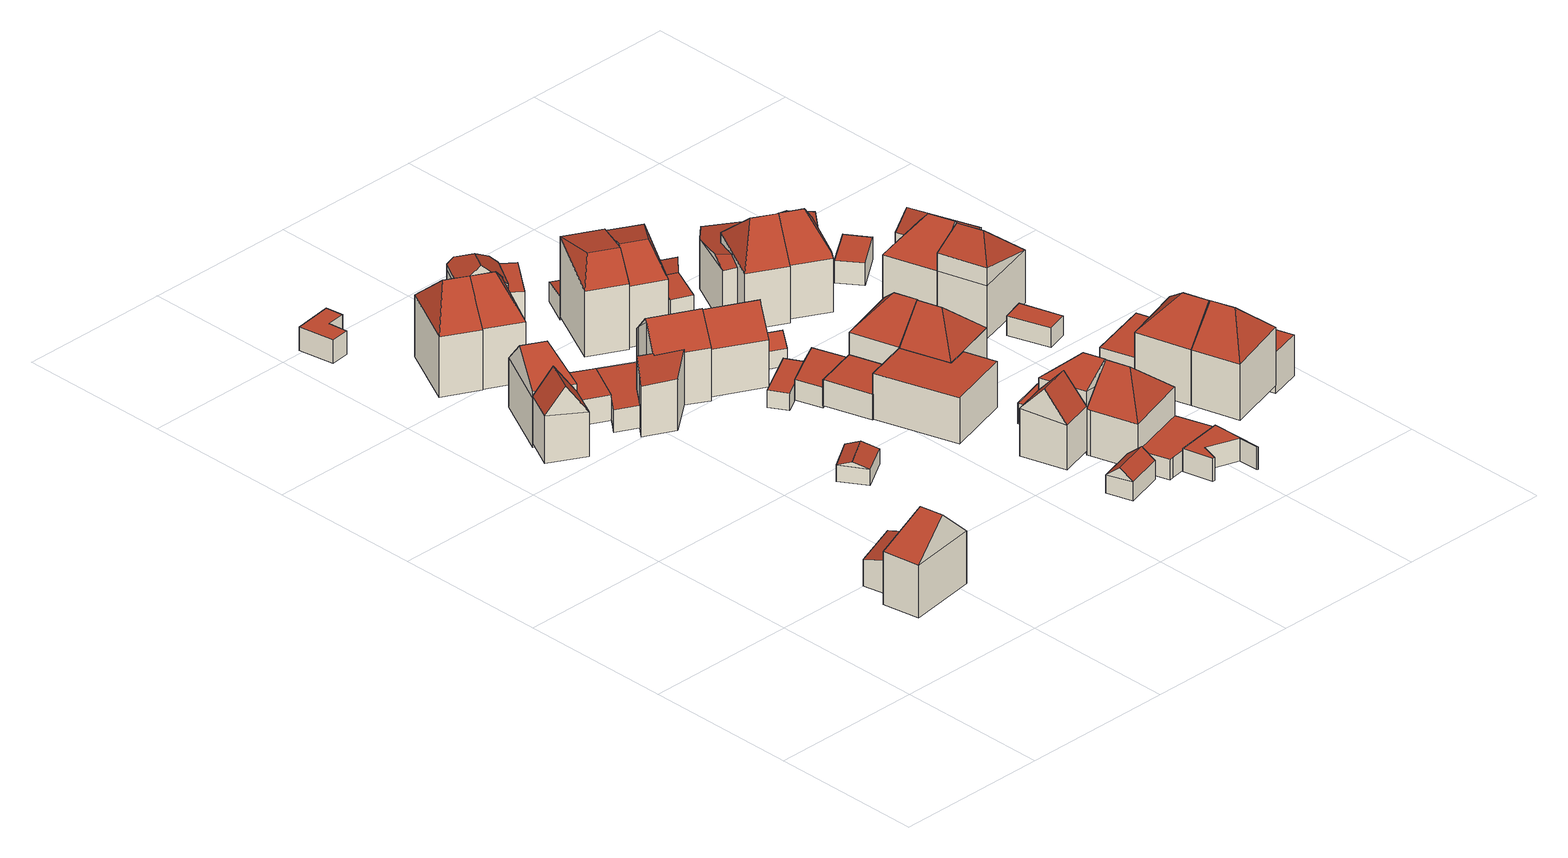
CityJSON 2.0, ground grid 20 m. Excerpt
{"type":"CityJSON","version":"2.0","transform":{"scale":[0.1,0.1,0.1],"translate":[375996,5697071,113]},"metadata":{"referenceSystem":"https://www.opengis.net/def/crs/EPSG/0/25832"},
"CityObjects":{
"building1":{"type":"Building","attributes":{"Gemeindeschluessel":"05954016","Geometrietyp2DReferenz":"3000","function":"31001_1010","roofType":"5000","measuredHeight":11.35},"address":[{"country":"Germany","locality":"Hattingen","thoroughfareNumber":"43","thoroughfareName":"Erzbergerstraße"}],"geometry":[{"type":"Solid","lod":"2","boundaries":[[[[0,1,2,3]],[[4,5,1,0]],[[6,7,5,4]],[[3,2,7,6]],[[0,8,4]],[[6,9,3]],[[3,9,8,0]],[[4,8,9,6]],[[1,5,7,2]]]],"semantics":{"surfaces":[{"type":"WallSurface"},{"type":"RoofSurface"},{"type":"GroundSurface"}],"values":[[0,0,0,0,1,0,1,1,2]]}}]},
"building2":{"type":"Building","attributes":{"Gemeindeschluessel":"05954016","Geometrietyp2DReferenz":"3000","function":"31001_2460","roofType":"2100","measuredHeight":4.31},"geometry":[{"type":"Solid","lod":"2","boundaries":[[[[10,11,12,13]],[[14,15,11,10]],[[16,17,15,14]],[[13,12,17,16]],[[14,10,13,16]],[[11,15,17,12]]]],"semantics":{"surfaces":[{"type":"WallSurface"},{"type":"RoofSurface"},{"type":"GroundSurface"}],"values":[[0,0,0,0,1,2]]}}]},
"building3":{"type":"Building","attributes":{"Gemeindeschluessel":"05954016","Geometrietyp2DReferenz":"3000","function":"31001_1010","roofType":"3100","measuredHeight":9.79},"geometry":[{"type":"Solid","lod":"2","boundaries":[[[[18,19,20,21]],[[22,23,19,18]],[[24,25,23,22]],[[21,20,25,24]],[[18,26,22]],[[24,27,21]],[[21,27,26,18]],[[22,26,27,24]],[[19,23,25,20]]]],"semantics":{"surfaces":[{"type":"WallSurface"},{"type":"RoofSurface"},{"type":"GroundSurface"}],"values":[[0,0,0,0,0,0,1,1,2]]}}]},
"building4":{"type":"Building","attributes":{"Gemeindeschluessel":"05954016","Geometrietyp2DReferenz":"3000","function":"31001_1010","roofType":"5000","measuredHeight":10.66},"address":[{"country":"Germany","locality":"Hattingen","thoroughfareNumber":"8","thoroughfareName":"Rathenaustraße"}],"geometry":[{"type":"Solid","lod":"2","boundaries":[[[[28,29,30,31]],[[32,33,29,28]],[[22,34,33,32]],[[35,36,34,22]],[[37,38,36,35]],[[31,30,38,37]],[[39,40,31,41,42]],[[43,41,31,37]],[[41,43,44,42]],[[42,44,35,22]],[[44,43,37,35]],[[40,39,32,28]],[[40,28,31]],[[39,42,22,32]],[[29,33,34,36,38,30]]]],"semantics":{"surfaces":[{"type":"WallSurface"},{"type":"RoofSurface"},{"type":"GroundSurface"}],"values":[[0,0,0,0,0,0,1,1,1,0,0,0,0,0,2]]}}]},
"building5":{"type":"Building","attributes":{"Gemeindeschluessel":"05954016","Geometrietyp2DReferenz":"3000","function":"31001_1310","roofType":"3100","measuredHeight":2.84},"geometry":[{"type":"Solid","lod":"2","boundaries":[[[[45,46,47,48]],[[49,50,46,45]],[[51,52,50,49]],[[48,47,52,51]],[[45,53,49]],[[51,54,48]],[[48,54,53,45]],[[49,53,54,51]],[[46,50,52,47]]]],"semantics":{"surfaces":[{"type":"WallSurface"},{"type":"RoofSurface"},{"type":"GroundSurface"}],"values":[[0,0,0,0,0,0,1,1,2]]}}]},
"building6":{"type":"Building","attributes":{"Gemeindeschluessel":"05954016","Geometrietyp2DReferenz":"3000","function":"31001_2460","roofType":"1000","measuredHeight":3.37},"geometry":[{"type":"Solid","lod":"2","boundaries":[[[[55,56,57,58]],[[59,60,56,55]],[[61,62,60,59]],[[58,57,62,61]],[[59,55,58,61]],[[56,60,62,57]]]],"semantics":{"surfaces":[{"type":"WallSurface"},{"type":"RoofSurface"},{"type":"GroundSurface"}],"values":[[0,0,0,0,1,2]]}}]},
"building7":{"type":"Building","attributes":{"Gemeindeschluessel":"05954016","Geometrietyp2DReferenz":"3000","function":"31001_2460","roofType":"1000","measuredHeight":3.05},"geometry":[{"type":"Solid","lod":"2","boundaries":[[[[63,64,65,66]],[[67,68,64,63]],[[69,70,68,67]],[[71,72,70,69]],[[73,74,72,71]],[[75,76,74,73]],[[77,78,76,75]],[[66,65,78,77]],[[75,73,71,69,67,63,66,77]],[[64,68,70,72,74,76,78,65]]]],"semantics":{"surfaces":[{"type":"WallSurface"},{"type":"RoofSurface"},{"type":"GroundSurface"}],"values":[[0,0,0,0,0,0,0,0,1,2]]}}]},
"building8":{"type":"Building","attributes":{"Gemeindeschluessel":"05954016","Geometrietyp2DReferenz":"3000","function":"31001_1010","roofType":"5000","measuredHeight":12.46},"address":[{"country":"Germany","locality":"Hattingen","thoroughfareNumber":"45","thoroughfareName":"Rathenaustraße"}],"geometry":[{"type":"Solid","lod":"2","boundaries":[[[[79,80,81,82]],[[83,84,80,79]],[[85,86,84,83]],[[82,81,86,85]],[[79,87,83]],[[85,88,82]],[[82,88,87,79]],[[83,87,88,85]],[[80,84,86,81]]]],"semantics":{"surfaces":[{"type":"WallSurface"},{"type":"RoofSurface"},{"type":"GroundSurface"}],"values":[[0,0,0,0,1,0,1,1,2]]}}]},
"building9":{"type":"Building","attributes":{"Gemeindeschluessel":"05954016","Geometrietyp2DReferenz":"3000","function":"31001_1310","roofType":"1000","measuredHeight":3.12},"geometry":[{"type":"Solid","lod":"2","boundaries":[[[[89,90,91,92]],[[93,94,90,89]],[[95,96,94,93]],[[97,98,96,95]],[[99,100,98,97]],[[92,91,100,99]],[[97,95,93,89,92,99]],[[90,94,96,98,100,91]]]],"semantics":{"surfaces":[{"type":"WallSurface"},{"type":"RoofSurface"},{"type":"GroundSurface"}],"values":[[0,0,0,0,0,0,1,2]]}}]},
"building10":{"type":"Building","attributes":{"Gemeindeschluessel":"05954016","Geometrietyp2DReferenz":"3000","function":"31001_1010"},"address":[{"country":"Germany","locality":"Hattingen","thoroughfareNumber":"10","thoroughfareName":"Rathenaustraße"}],"children":["building10-1","building10-2"]},
"building10-1":{"type":"BuildingPart","attributes":{"roofType":"2100","measuredHeight":7.35},"parents":["building10"],"geometry":[{"type":"Solid","lod":"2","boundaries":[[[[101,102,103,104]],[[105,106,102,101]],[[107,108,106,105]],[[109,110,108,107]],[[111,112,113]],[[104,103,111,113]],[[114,115,109,107,105,101,104,113]],[[102,106,108,110,116,111,103]],[[117,115,114]],[[116,110,109,115,117]],[[117,114,113,112]],[[111,116,117,112]]]],"semantics":{"surfaces":[{"type":"WallSurface"},{"type":"RoofSurface"},{"type":"GroundSurface"},{"type":"ClosureSurface"}],"values":[[0,0,0,0,0,0,1,2,0,3,0,3]]}}]},
"building10-2":{"type":"BuildingPart","attributes":{"roofType":"5000","measuredHeight":10.26},"parents":["building10"],"geometry":[{"type":"Solid","lod":"2","boundaries":[[[[112,111,118,119]],[[120,121,110,109,122]],[[123,124,121,120]],[[125,126,124,123]],[[127,128,126,125]],[[119,118,128,127]],[[119,129,130,120,122,115,117,112]],[[127,125,123,130,129]],[[127,129,119]],[[120,130,123]],[[111,116,110,121,124,126,128,118]],[[116,111,112,117]],[[115,122,109]],[[116,117,115,109,110]]]],"semantics":{"surfaces":[{"type":"WallSurface"},{"type":"RoofSurface"},{"type":"GroundSurface"},{"type":"ClosureSurface"}],"values":[[0,0,0,0,0,0,1,1,0,0,2,3,0,3]]}}]},
"building11":{"type":"Building","attributes":{"Gemeindeschluessel":"05954016","Geometrietyp2DReferenz":"3000","function":"31001_1010","roofType":"5000","measuredHeight":12.28},"address":[{"country":"Germany","locality":"Hattingen","thoroughfareNumber":"47","thoroughfareName":"Rathenaustraße"}],"geometry":[{"type":"Solid","lod":"2","boundaries":[[[[131,132,133,134]],[[135,136,132,131]],[[137,138,136,135]],[[139,140,138,137]],[[134,133,140,139]],[[141,142,143,137]],[[144,88,143,142]],[[137,143,88,139]],[[88,144,134,139]],[[144,142,131,134]],[[142,141,135,131]],[[141,137,135]],[[132,136,138,140,133]]]],"semantics":{"surfaces":[{"type":"WallSurface"},{"type":"RoofSurface"},{"type":"GroundSurface"}],"values":[[0,0,0,0,0,1,1,1,0,0,0,0,2]]}}]},
"building12":{"type":"Building","attributes":{"Gemeindeschluessel":"05954016","Geometrietyp2DReferenz":"3000","function":"31001_1010","roofType":"5000","measuredHeight":11.48},"geometry":[{"type":"Solid","lod":"2","boundaries":[[[[145,146,147,148]],[[149,150,146,145]],[[151,152,150,149]],[[153,154,152,151]],[[155,156,154,153]],[[157,158,156,155]],[[159,160,158,157]],[[161,162,160,159]],[[163,164,162,161]],[[148,147,164,163]],[[165,166,167,168,169,170]],[[171,172,173,174,167,166]],[[168,167,174,175,176,177,155]],[[177,157,155]],[[177,176,159,157]],[[176,175,161,159]],[[175,174,173,163,161]],[[172,171,145,148]],[[173,172,148,163]],[[171,166,165,149,145]],[[169,168,155,153]],[[170,169,153,151]],[[165,170,151,149]],[[146,150,152,154,156,158,160,162,164,147]]]],"semantics":{"surfaces":[{"type":"WallSurface"},{"type":"RoofSurface"},{"type":"GroundSurface"}],"values":[[0,0,0,0,0,0,0,0,0,0,1,1,1,0,0,0,0,0,0,0,0,0,0,2]]}}]},
"building13":{"type":"Building","attributes":{"Gemeindeschluessel":"05954016","Geometrietyp2DReferenz":"3000","function":"31001_2460","roofType":"1000","measuredHeight":2.35},"geometry":[{"type":"Solid","lod":"2","boundaries":[[[[178,179,180,181]],[[182,183,179,178]],[[184,185,183,182]],[[186,187,185,184]],[[181,180,187,186]],[[184,182,178,181,186]],[[179,183,185,187,180]]]],"semantics":{"surfaces":[{"type":"WallSurface"},{"type":"RoofSurface"},{"type":"GroundSurface"}],"values":[[0,0,0,0,0,1,2]]}}]},
"building14":{"type":"Building","attributes":{"Gemeindeschluessel":"05954016","Geometrietyp2DReferenz":"3000","function":"31001_1310","roofType":"3100","measuredHeight":3.82},"geometry":[{"type":"Solid","lod":"2","boundaries":[[[[188,189,190,191]],[[192,193,189,188]],[[194,195,193,192]],[[191,190,195,194]],[[188,196,192]],[[194,197,191]],[[191,197,196,188]],[[192,196,197,194]],[[189,193,195,190]]]],"semantics":{"surfaces":[{"type":"WallSurface"},{"type":"RoofSurface"},{"type":"GroundSurface"}],"values":[[0,0,0,0,0,0,1,1,2]]}}]},
"building15":{"type":"Building","attributes":{"Gemeindeschluessel":"05954016","Geometrietyp2DReferenz":"3000","function":"31001_1010","roofType":"5000","measuredHeight":9.7},"address":[{"country":"Germany","locality":"Hattingen","thoroughfareNumber":"12","thoroughfareName":"Rathenaustraße"}],"geometry":[{"type":"Solid","lod":"2","boundaries":[[[[198,199,200,201]],[[202,203,199,198]],[[204,205,203,202]],[[206,207,205,204]],[[208,209,207,206]],[[201,200,209,208]],[[210,211,212,198,201]],[[208,206,213,211,210]],[[212,211,213,204,202]],[[213,206,204]],[[212,202,198]],[[210,201,208]],[[199,203,205,207,209,200]]]],"semantics":{"surfaces":[{"type":"WallSurface"},{"type":"RoofSurface"},{"type":"GroundSurface"}],"values":[[0,0,0,0,0,0,1,1,0,0,0,0,2]]}}]},
"building16":{"type":"Building","attributes":{"Gemeindeschluessel":"05954016","Geometrietyp2DReferenz":"3000","function":"31001_1010","roofType":"1000","measuredHeight":3.44},"geometry":[{"type":"Solid","lod":"2","boundaries":[[[[214,215,216,217]],[[218,219,215,214]],[[220,221,219,218]],[[222,223,221,220]],[[217,216,223,222]],[[220,218,214,217,222]],[[215,219,221,223,216]]]],"semantics":{"surfaces":[{"type":"WallSurface"},{"type":"RoofSurface"},{"type":"GroundSurface"}],"values":[[0,0,0,0,0,1,2]]}}]},
"building17":{"type":"Building","attributes":{"Gemeindeschluessel":"05954016","Geometrietyp2DReferenz":"3000","function":"31001_1010","roofType":"3100","measuredHeight":9.89},"geometry":[{"type":"Solid","lod":"2","boundaries":[[[[224,225,226,227]],[[228,229,225,224]],[[230,231,229,228]],[[227,226,231,230]],[[224,232,228]],[[230,233,227]],[[227,233,232,224]],[[228,232,233,230]],[[225,229,231,226]]]],"semantics":{"surfaces":[{"type":"WallSurface"},{"type":"RoofSurface"},{"type":"GroundSurface"}],"values":[[0,0,0,0,0,0,1,1,2]]}}]},
"building18":{"type":"Building","attributes":{"Gemeindeschluessel":"05954016","Geometrietyp2DReferenz":"3000","function":"31001_2460","roofType":"1000","measuredHeight":2.79},"geometry":[{"type":"Solid","lod":"2","boundaries":[[[[234,235,236,237]],[[238,239,235,234]],[[240,241,239,238]],[[242,243,241,240]],[[244,245,243,242]],[[237,236,245,244]],[[242,240,238,234,237,244]],[[235,239,241,243,245,236]]]],"semantics":{"surfaces":[{"type":"WallSurface"},{"type":"RoofSurface"},{"type":"GroundSurface"}],"values":[[0,0,0,0,0,0,1,2]]}}]},
"building19":{"type":"Building","attributes":{"Gemeindeschluessel":"05954016","Geometrietyp2DReferenz":"3000","function":"31001_1010","roofType":"1000","measuredHeight":6.11},"geometry":[{"type":"Solid","lod":"2","boundaries":[[[[246,247,248,249]],[[250,251,247,246]],[[252,253,251,250]],[[254,255,253,252]],[[256,257,255,254]],[[249,248,257,256]],[[254,252,250,246,249,256]],[[247,251,253,255,257,248]]]],"semantics":{"surfaces":[{"type":"WallSurface"},{"type":"RoofSurface"},{"type":"GroundSurface"}],"values":[[0,0,0,0,0,0,1,2]]}}]},
"building20":{"type":"Building","attributes":{"Gemeindeschluessel":"05954016","Geometrietyp2DReferenz":"3000","function":"31001_1010","roofType":"5000","measuredHeight":11.61},"address":[{"country":"Germany","locality":"Hattingen","thoroughfareNumber":"49","thoroughfareName":"Rathenaustraße"}],"geometry":[{"type":"Solid","lod":"2","boundaries":[[[[258,259,260,261]],[[262,263,259,258]],[[264,265,263,262]],[[261,260,265,264]],[[258,266,262]],[[264,267,261]],[[261,267,266,258]],[[262,266,267,264]],[[259,263,265,260]]]],"semantics":{"surfaces":[{"type":"WallSurface"},{"type":"RoofSurface"},{"type":"GroundSurface"}],"values":[[0,0,0,0,1,0,1,1,2]]}}]},
"building21":{"type":"Building","attributes":{"Gemeindeschluessel":"05954016","Geometrietyp2DReferenz":"3000","function":"31001_1010","roofType":"3100","measuredHeight":3.9},"geometry":[{"type":"Solid","lod":"2","boundaries":[[[[268,269,270,271]],[[272,273,269,268]],[[274,275,273,272]],[[271,270,275,274]],[[268,276,272]],[[274,277,271]],[[271,277,276,268]],[[272,276,277,274]],[[269,273,275,270]]]],"semantics":{"surfaces":[{"type":"WallSurface"},{"type":"RoofSurface"},{"type":"GroundSurface"}],"values":[[0,0,0,0,0,0,1,1,2]]}}]},
"building22":{"type":"Building","attributes":{"Gemeindeschluessel":"05954016","Geometrietyp2DReferenz":"3000","function":"31001_1010","roofType":"5000","measuredHeight":11.53},"address":[{"country":"Germany","locality":"Hattingen","thoroughfareNumber":"51","thoroughfareName":"Rathenaustraße"}],"geometry":[{"type":"Solid","lod":"2","boundaries":[[[[278,279,280,281]],[[282,283,279,278]],[[284,285,283,282]],[[281,280,285,284]],[[278,286,282]],[[284,287,281]],[[281,287,286,278]],[[282,286,287,284]],[[279,283,285,280]]]],"semantics":{"surfaces":[{"type":"WallSurface"},{"type":"RoofSurface"},{"type":"GroundSurface"}],"values":[[0,0,0,0,1,0,1,1,2]]}}]},
"building23":{"type":"Building","attributes":{"Gemeindeschluessel":"05954016","Geometrietyp2DReferenz":"3000","function":"31001_2460","roofType":"1000","measuredHeight":4.02},"geometry":[{"type":"Solid","lod":"2","boundaries":[[[[288,289,290,291]],[[292,293,289,288]],[[294,295,293,292]],[[291,290,295,294]],[[292,288,291,294]],[[289,293,295,290]]]],"semantics":{"surfaces":[{"type":"WallSurface"},{"type":"RoofSurface"},{"type":"GroundSurface"}],"values":[[0,0,0,0,1,2]]}}]},
"building24":{"type":"Building","attributes":{"Gemeindeschluessel":"05954016","Geometrietyp2DReferenz":"3000","function":"31001_1010","roofType":"5000","measuredHeight":10.26},"address":[{"country":"Germany","locality":"Hattingen","thoroughfareNumber":"20","thoroughfareName":"Rathenaustraße"}],"geometry":[{"type":"Solid","lod":"2","boundaries":[[[[296,297,298,299]],[[300,301,297,296]],[[302,303,301,300]],[[304,305,303,302]],[[299,298,305,304]],[[306,302,300]],[[296,307,306,300]],[[306,307,299,304,302]],[[299,307,296]],[[297,301,303,305,298]]]],"semantics":{"surfaces":[{"type":"WallSurface"},{"type":"RoofSurface"},{"type":"GroundSurface"}],"values":[[0,0,0,0,0,1,1,1,0,2]]}}]},
"building25":{"type":"Building","attributes":{"Gemeindeschluessel":"05954016","Geometrietyp2DReferenz":"3000","function":"31001_1010","roofType":"5000","measuredHeight":10.36},"address":[{"country":"Germany","locality":"Hattingen","thoroughfareNumber":"18","thoroughfareName":"Rathenaustraße"}],"geometry":[{"type":"Solid","lod":"2","boundaries":[[[[308,309,310,311]],[[296,312,309,308]],[[313,314,312,296]],[[311,310,314,313]],[[308,315,316]],[[317,316,315,311,313]],[[296,308,316,317]],[[311,315,308]],[[296,317,313]],[[309,312,314,310]]]],"semantics":{"surfaces":[{"type":"WallSurface"},{"type":"RoofSurface"},{"type":"GroundSurface"}],"values":[[0,0,0,0,1,1,1,0,0,2]]}}]},
"building26":{"type":"Building","attributes":{"Gemeindeschluessel":"05954016","Geometrietyp2DReferenz":"3000","function":"31001_2460","roofType":"1000","measuredHeight":2.69},"geometry":[{"type":"Solid","lod":"2","boundaries":[[[[318,319,320,321]],[[322,323,319,318]],[[324,325,323,322]],[[326,327,325,324]],[[321,320,327,326]],[[324,322,318,321,326]],[[319,323,325,327,320]]]],"semantics":{"surfaces":[{"type":"WallSurface"},{"type":"RoofSurface"},{"type":"GroundSurface"}],"values":[[0,0,0,0,0,1,2]]}}]},
"building27":{"type":"Building","attributes":{"Gemeindeschluessel":"05954016","Geometrietyp2DReferenz":"3000","function":"31001_1010","roofType":"5000","measuredHeight":10.55},"address":[{"country":"Germany","locality":"Hattingen","thoroughfareNumber":"16","thoroughfareName":"Rathenaustraße"}],"geometry":[{"type":"Solid","lod":"2","boundaries":[[[[328,329,330,331]],[[254,332,329,328]],[[252,333,332,254]],[[250,334,333,252]],[[331,330,334,250]],[[335,252,254,336]],[[336,337,338,335]],[[335,338,250,252]],[[337,336,328,331]],[[338,337,331,250]],[[336,254,328]],[[329,332,333,334,330]]]],"semantics":{"surfaces":[{"type":"WallSurface"},{"type":"RoofSurface"},{"type":"GroundSurface"}],"values":[[0,0,0,0,0,1,1,1,0,0,0,2]]}}]},
"building28":{"type":"Building","attributes":{"Gemeindeschluessel":"05954016","Geometrietyp2DReferenz":"3000","function":"31001_1010","roofType":"5000","measuredHeight":10.55},"address":[{"country":"Germany","locality":"Hattingen","thoroughfareNumber":"14","thoroughfareName":"Rathenaustraße"}],"geometry":[{"type":"Solid","lod":"2","boundaries":[[[[339,340,341,342]],[[343,344,340,339]],[[345,346,344,343]],[[347,348,346,345]],[[342,341,348,347]],[[349,339,342,350]],[[351,350,342,347]],[[343,349,350,351,345]],[[339,349,343]],[[345,351,347]],[[340,344,346,348,341]]]],"semantics":{"surfaces":[{"type":"WallSurface"},{"type":"RoofSurface"},{"type":"GroundSurface"}],"values":[[0,0,0,0,0,1,1,1,0,0,2]]}}]},
"building29":{"type":"Building","attributes":{"Gemeindeschluessel":"05954016","Geometrietyp2DReferenz":"3000","function":"51009_1611","roofType":"1000","measuredHeight":3.04},"geometry":[{"type":"Solid","lod":"2","boundaries":[[[[352,353,354,355]],[[356,357,353,352]],[[358,359,357,356]],[[360,361,359,358]],[[362,363,361,360]],[[364,365,363,362]],[[366,367,365,364]],[[355,354,367,366]],[[364,362,360,358,356,352,355,366]],[[353,357,359,361,363,365,367,354]]]],"semantics":{"surfaces":[{"type":"WallSurface"},{"type":"RoofSurface"},{"type":"GroundSurface"}],"values":[[0,0,0,0,0,0,0,0,1,2]]}}]},
"building30":{"type":"Building","attributes":{"Gemeindeschluessel":"05954016","Geometrietyp2DReferenz":"3000","function":"31001_1010","roofType":"2100","measuredHeight":3.15},"geometry":[{"type":"Solid","lod":"2","boundaries":[[[[368,369,370,371]],[[372,373,369,368]],[[374,375,373,372]],[[371,370,375,374]],[[372,368,371,374]],[[369,373,375,370]]]],"semantics":{"surfaces":[{"type":"WallSurface"},{"type":"RoofSurface"},{"type":"GroundSurface"}],"values":[[0,0,0,0,1,2]]}}]},
"building31":{"type":"Building","attributes":{"Gemeindeschluessel":"05954016","Geometrietyp2DReferenz":"3000","function":"31001_2460","roofType":"1000","measuredHeight":2.7},"geometry":[{"type":"Solid","lod":"2","boundaries":[[[[376,377,378,379]],[[380,381,377,376]],[[382,383,381,380]],[[379,378,383,382]],[[380,376,379,382]],[[377,381,383,378]]]],"semantics":{"surfaces":[{"type":"WallSurface"},{"type":"RoofSurface"},{"type":"GroundSurface"}],"values":[[0,0,0,0,1,2]]}}]},
"building32":{"type":"Building","attributes":{"Gemeindeschluessel":"05954016","Geometrietyp2DReferenz":"3000","function":"31001_1010","roofType":"2100","measuredHeight":3.01},"geometry":[{"type":"Solid","lod":"2","boundaries":[[[[372,384,385,374]],[[386,387,384,372]],[[388,389,387,386]],[[390,391,389,388]],[[374,385,391,390]],[[388,386,372,374,390]],[[384,387,389,391,385]]]],"semantics":{"surfaces":[{"type":"WallSurface"},{"type":"RoofSurface"},{"type":"GroundSurface"}],"values":[[0,0,0,0,0,1,2]]}}]},
"building33":{"type":"Building","attributes":{"Gemeindeschluessel":"05954016","Geometrietyp2DReferenz":"3000","function":"31001_2460","roofType":"1000","measuredHeight":2.77},"geometry":[{"type":"Solid","lod":"2","boundaries":[[[[392,393,394,395]],[[396,397,393,392]],[[398,399,397,396]],[[395,394,399,398]],[[396,392,395,398]],[[393,397,399,394]]]],"semantics":{"surfaces":[{"type":"WallSurface"},{"type":"RoofSurface"},{"type":"GroundSurface"}],"values":[[0,0,0,0,1,2]]}}]},
"building34":{"type":"Building","attributes":{"Gemeindeschluessel":"05954016","Geometrietyp2DReferenz":"3000","function":"31001_1310","roofType":"2100","measuredHeight":3.12},"geometry":[{"type":"Solid","lod":"2","boundaries":[[[[400,401,402,392]],[[403,404,401,400]],[[405,406,404,403]],[[407,408,406,405]],[[396,409,408,407]],[[392,402,409,396]],[[407,405,403,400,392,396]],[[401,404,406,408,409,402]]]],"semantics":{"surfaces":[{"type":"WallSurface"},{"type":"RoofSurface"},{"type":"GroundSurface"}],"values":[[0,0,0,0,0,0,1,2]]}}]},
"building35":{"type":"Building","attributes":{"Gemeindeschluessel":"05954016","Geometrietyp2DReferenz":"3000","function":"31001_1010","roofType":"5000","measuredHeight":11.81},"address":[{"country":"Germany","locality":"Hattingen","thoroughfareNumber":"53","thoroughfareName":"Rathenaustraße"}],"geometry":[{"type":"Solid","lod":"2","boundaries":[[[[410,411,412,413]],[[414,415,411,410]],[[416,417,415,414]],[[413,412,417,416]],[[410,418,414]],[[416,419,413]],[[413,419,418,410]],[[414,418,419,416]],[[411,415,417,412]]]],"semantics":{"surfaces":[{"type":"WallSurface"},{"type":"RoofSurface"},{"type":"GroundSurface"}],"values":[[0,0,0,0,1,0,1,1,2]]}}]},
"building36":{"type":"Building","attributes":{"Gemeindeschluessel":"05954016","Geometrietyp2DReferenz":"3000","function":"31001_1010","roofType":"5000","measuredHeight":7.81},"geometry":[{"type":"Solid","lod":"2","boundaries":[[[[420,421,422,423]],[[424,425,421,420]],[[426,427,425,424]],[[428,429,427,426]],[[430,431,429,428]],[[432,433,431,430]],[[423,422,433,432]],[[434,435,423,432]],[[426,424,420,435,434,430,428]],[[430,434,432]],[[423,435,420]],[[421,425,427,429,431,433,422]]]],"semantics":{"surfaces":[{"type":"WallSurface"},{"type":"RoofSurface"},{"type":"GroundSurface"}],"values":[[0,0,0,0,0,0,0,1,1,0,0,2]]}}]},
"building37":{"type":"Building","attributes":{"Gemeindeschluessel":"05954016","Geometrietyp2DReferenz":"3000","function":"31001_1010","roofType":"5000","measuredHeight":11.44},"address":[{"country":"Germany","locality":"Hattingen","thoroughfareNumber":"55","thoroughfareName":"Rathenaustraße"}],"geometry":[{"type":"Solid","lod":"2","boundaries":[[[[416,436,437,438]],[[439,440,436,416]],[[441,442,440,439]],[[443,444,442,441]],[[438,437,444,443]],[[439,445,446,441]],[[439,416,447,445]],[[446,445,447,438,443]],[[441,446,443]],[[438,447,416]],[[436,440,442,444,437]]]],"semantics":{"surfaces":[{"type":"WallSurface"},{"type":"RoofSurface"},{"type":"GroundSurface"}],"values":[[0,0,0,0,0,1,1,1,0,0,2]]}}]},
"building38":{"type":"Building","attributes":{"Gemeindeschluessel":"05954016","Geometrietyp2DReferenz":"3000","function":"31001_2460","roofType":"1000","measuredHeight":2.54},"geometry":[{"type":"Solid","lod":"2","boundaries":[[[[448,449,450,451]],[[452,453,449,448]],[[454,455,453,452]],[[451,450,455,454]],[[452,448,451,454]],[[449,453,455,450]]]],"semantics":{"surfaces":[{"type":"WallSurface"},{"type":"RoofSurface"},{"type":"GroundSurface"}],"values":[[0,0,0,0,1,2]]}}]},
"building39":{"type":"Building","attributes":{"Gemeindeschluessel":"05954016","Geometrietyp2DReferenz":"3000","function":"31001_1010","roofType":"5000","measuredHeight":11.66},"address":[{"country":"Germany","locality":"Hattingen","thoroughfareNumber":"63","thoroughfareName":"Rathenaustraße"}],"geometry":[{"type":"Solid","lod":"2","boundaries":[[[[456,457,458,459]],[[460,461,457,456]],[[462,463,461,460]],[[459,458,463,462]],[[456,464,460]],[[462,465,459]],[[459,465,464,456]],[[460,464,465,462]],[[457,461,463,458]]]],"semantics":{"surfaces":[{"type":"WallSurface"},{"type":"RoofSurface"},{"type":"GroundSurface"}],"values":[[0,0,0,0,1,0,1,1,2]]}}]},
"building40":{"type":"Building","attributes":{"Gemeindeschluessel":"05954016","Geometrietyp2DReferenz":"3000","function":"31001_1010","roofType":"5000","measuredHeight":11.68},"address":[{"country":"Germany","locality":"Hattingen","thoroughfareNumber":"61","thoroughfareName":"Rathenaustraße"}],"geometry":[{"type":"Solid","lod":"2","boundaries":[[[[466,467,463,462]],[[468,469,467,466]],[[459,458,469,468]],[[462,463,458,459]],[[466,470,468]],[[459,471,462]],[[462,471,470,466]],[[468,470,471,459]],[[467,469,458,463]]]],"semantics":{"surfaces":[{"type":"WallSurface"},{"type":"RoofSurface"},{"type":"GroundSurface"}],"values":[[0,0,0,0,1,0,1,1,2]]}}]},
"building41":{"type":"Building","attributes":{"Gemeindeschluessel":"05954016","Geometrietyp2DReferenz":"3000","function":"31001_1010","roofType":"1000","measuredHeight":2.92},"geometry":[{"type":"Solid","lod":"2","boundaries":[[[[472,473,474,475]],[[476,477,473,472]],[[478,479,477,476]],[[475,474,479,478]],[[476,472,475,478]],[[473,477,479,474]]]],"semantics":{"surfaces":[{"type":"WallSurface"},{"type":"RoofSurface"},{"type":"GroundSurface"}],"values":[[0,0,0,0,1,2]]}}]},
"building42":{"type":"Building","attributes":{"Gemeindeschluessel":"05954016","Geometrietyp2DReferenz":"3000","function":"31001_1010","roofType":"5000","measuredHeight":10.99},"address":[{"country":"Germany","locality":"Hattingen","thoroughfareNumber":"59","thoroughfareName":"Rathenaustraße"}],"geometry":[{"type":"Solid","lod":"2","boundaries":[[[[480,481,482,483]],[[484,485,481,480]],[[486,487,485,484]],[[488,489,487,486]],[[483,482,489,488]],[[490,491,484]],[[484,480,483,492,490]],[[490,492,493,491]],[[491,493,488,486]],[[493,492,483,488]],[[491,486,484]],[[481,485,487,489,482]]]],"semantics":{"surfaces":[{"type":"WallSurface"},{"type":"RoofSurface"},{"type":"GroundSurface"}],"values":[[0,0,0,0,0,1,1,1,0,0,0,2]]}}]},
"building43":{"type":"Building","attributes":{"Gemeindeschluessel":"05954016","Geometrietyp2DReferenz":"3000","function":"31001_1010","roofType":"5000","measuredHeight":11.35},"address":[{"country":"Germany","locality":"Hattingen","thoroughfareNumber":"57","thoroughfareName":"Rathenaustraße"}],"geometry":[{"type":"Solid","lod":"2","boundaries":[[[[494,495,496,497]],[[483,498,495,494]],[[488,499,498,483]],[[497,496,499,488]],[[494,497,500]],[[501,500,497,488]],[[494,500,501,483]],[[483,501,488]],[[495,498,499,496]]]],"semantics":{"surfaces":[{"type":"WallSurface"},{"type":"RoofSurface"},{"type":"GroundSurface"}],"values":[[0,0,0,0,1,1,1,0,2]]}}]},
"building44":{"type":"Building","attributes":{"Gemeindeschluessel":"05954016","Geometrietyp2DReferenz":"3000","function":"31001_1010","roofType":"5000","measuredHeight":5.73},"geometry":[{"type":"Solid","lod":"2","boundaries":[[[[502,503,504,505]],[[506,507,503,502]],[[508,509,507,506]],[[510,511,509,508]],[[505,504,511,510]],[[506,512,513,510,508]],[[512,502,505,513]],[[502,512,506]],[[510,513,505]],[[503,507,509,511,504]]]],"semantics":{"surfaces":[{"type":"WallSurface"},{"type":"RoofSurface"},{"type":"GroundSurface"}],"values":[[0,0,0,0,0,1,1,0,0,2]]}}]},
"building45":{"type":"Building","attributes":{"Gemeindeschluessel":"05954016","Geometrietyp2DReferenz":"3000","function":"31001_2460","roofType":"1000","measuredHeight":3.02},"geometry":[{"type":"Solid","lod":"2","boundaries":[[[[514,515,516,517]],[[518,519,515,514]],[[520,521,519,518]],[[522,523,521,520]],[[517,516,523,522]],[[520,518,514,517,522]],[[515,519,521,523,516]]]],"semantics":{"surfaces":[{"type":"WallSurface"},{"type":"RoofSurface"},{"type":"GroundSurface"}],"values":[[0,0,0,0,0,1,2]]}}]},
"building46":{"type":"Building","attributes":{"Gemeindeschluessel":"05954016","Geometrietyp2DReferenz":"3000","function":"31001_1010","roofType":"1000","measuredHeight":4.95},"geometry":[{"type":"Solid","lod":"2","boundaries":[[[[524,525,526,527]],[[528,529,525,524]],[[530,531,529,528]],[[527,526,531,530]],[[528,524,527,530]],[[525,529,531,526]]]],"semantics":{"surfaces":[{"type":"WallSurface"},{"type":"RoofSurface"},{"type":"GroundSurface"}],"values":[[0,0,0,0,1,2]]}}]},
"building47":{"type":"Building","attributes":{"Gemeindeschluessel":"05954016","Geometrietyp2DReferenz":"3000","function":"31001_1010","roofType":"1000","measuredHeight":5.46},"geometry":[{"type":"Solid","lod":"2","boundaries":[[[[530,532,533,534]],[[528,535,532,530]],[[536,537,535,528]],[[538,539,537,536]],[[534,533,539,538]],[[536,528,530,534,538]],[[532,535,537,539,533]]]],"semantics":{"surfaces":[{"type":"WallSurface"},{"type":"RoofSurface"},{"type":"GroundSurface"}],"values":[[0,0,0,0,0,1,2]]}}]},
"building48":{"type":"Building","attributes":{"Gemeindeschluessel":"05954016","Geometrietyp2DReferenz":"3000","function":"31001_1310","roofType":"2100","measuredHeight":2.22},"geometry":[{"type":"Solid","lod":"2","boundaries":[[[[540,541,542,543]],[[544,545,541,540]],[[546,547,545,544]],[[548,549,547,546]],[[543,542,549,548]],[[546,544,540,543,548]],[[541,545,547,549,542]]]],"semantics":{"surfaces":[{"type":"WallSurface"},{"type":"RoofSurface"},{"type":"GroundSurface"}],"values":[[0,0,0,0,0,1,2]]}}]},
"building49":{"type":"Building","attributes":{"Gemeindeschluessel":"05954016","Geometrietyp2DReferenz":"3000","function":"31001_1010","roofType":"2100","measuredHeight":4.78},"geometry":[{"type":"Solid","lod":"2","boundaries":[[[[550,551,552,553]],[[554,555,551,550]],[[556,557,555,554]],[[558,545,557,556]],[[559,541,545,558]],[[560,561,541,559]],[[562,563,561,560]],[[553,552,563,562]],[[560,559,558,556,554,550,553,562]],[[551,555,557,545,541,561,563,552]]]],"semantics":{"surfaces":[{"type":"WallSurface"},{"type":"RoofSurface"},{"type":"GroundSurface"}],"values":[[0,0,0,0,0,0,0,0,1,2]]}}]}
},
"vertices":[
[19,60,156],[19,60,86],[27,11,86],[27,11,156],[109,74,156],[109,74,86],[117,25,156],[117,25,86],[67,49,200],[72,18,200],
[30,103,122],[30,103,87],[36,73,87],[36,73,131],[100,134,116],[100,134,87],[108,86,131],[108,86,87],
[31,631,106],[31,631,43],[10,591,43],[10,591,106],[77,607,102],[77,607,43],[56,566,102],[56,566,43],[52,620,141],[31,579,141],
[116,683,102],[116,683,37],[119,688,37],[119,688,102],[89,629,102],[89,629,37],[77,607,37],[31,631,102],[31,631,37],[73,712,102],[73,712,37],[89,629,109],[116,683,103],[82,659,144],[77,607,112],[53,674,144],[31,631,112],
[215,318,99],[215,318,78],[176,292,78],[176,292,100],[237,284,98],[237,284,78],[197,259,99],[197,259,78],[225,302,106],[186,277,106],
[116,683,73],[116,683,39],[89,629,39],[89,629,73],[160,660,73],[160,660,39],[132,607,73],[132,607,39],
[113,584,72],[113,584,42],[140,570,42],[140,570,72],[132,607,72],[132,607,42],[160,660,72],[160,660,42],[160,661,72],[160,661,42],[205,637,72],[205,637,42],[179,588,72],[179,588,42],[162,597,72],[162,597,42],
[51,801,100],[51,801,20],[97,777,20],[97,777,100],[93,882,102],[93,882,20],[139,858,102],[139,858,20],[90,834,144],[118,819,144],
[39,958,32],[39,958,1],[64,961,1],[64,961,32],[32,1005,32],[32,1005,1],[82,1012,32],[82,1012,1],[85,989,32],[85,989,1],[61,986,32],[61,986,1],
[127,554,110],[127,554,43],[166,535,43],[166,535,111],[140,570,112],[140,570,43],[162,597,116],[162,597,43],[179,588,116],[179,588,43],[209,568,43],[209,568,113],[209,568,117],[177,584,116],[179,587,116],[177,584,43],[177,584,113],
[237,553,43],[237,553,113],[191,610,142],[191,610,43],[179,588,117],[205,637,118],[205,637,43],[207,642,113],[207,642,43],[268,611,113],[268,611,43],[252,582,146],[192,613,146],
[184,833,101],[184,833,21],[139,858,21],[139,858,101],[183,833,101],[183,833,21],[142,754,101],[142,754,21],[97,777,101],[97,777,21],[183,833,107],[184,833,107],[145,805,144],[139,858,106],
[164,901,95],[164,901,13],[164,902,13],[164,902,95],[184,891,95],[184,891,13],[200,895,95],[200,895,13],[205,879,95],[205,879,13],[217,873,95],[217,873,13],[190,830,95],[190,830,13],[183,833,95],[183,833,13],[184,833,95],[184,833,13],[139,858,95],[139,858,13],[184,891,109],[171,898,111],[175,868,127],[207,878,105],[205,879,106],[200,895,98],[164,901,104],[164,902,103],[139,858,103],[162,845,127],[184,833,104],[183,833,104],[190,830,97],
[257,484,79],[257,484,56],[270,461,56],[270,461,79],[318,519,79],[318,519,56],[331,496,79],[331,496,56],[289,472,79],[289,472,56],
[446,98,82],[446,98,58],[396,83,58],[396,83,82],[456,64,83],[456,64,58],[406,49,83],[406,49,58],[451,80,97],[401,65,97],
[328,580,111],[328,580,48],[268,611,48],[268,611,111],[325,576,111],[325,576,48],[311,548,111],[311,548,48],[298,522,111],[298,522,48],[237,553,111],[237,553,48],[252,582,145],[313,551,145],[325,576,116],[311,548,141],
[300,437,95],[300,437,61],[299,437,61],[299,437,95],[358,454,95],[358,454,61],[376,392,95],[376,392,61],[317,375,95],[317,375,61],
[425,219,122],[425,219,59],[382,206,59],[382,206,122],[443,160,118],[443,160,59],[399,147,118],[399,147,59],[434,188,158],[391,175,158],
[289,472,84],[289,472,57],[300,437,57],[300,437,84],[331,496,84],[331,496,57],[351,507,84],[351,507,57],[367,457,84],[367,457,57],[358,454,84],[358,454,57],
[317,375,123],[317,375,62],[349,269,62],[349,269,123],[376,392,123],[376,392,62],[395,328,123],[395,328,62],[422,336,123],[422,336,62],[434,294,123],[434,294,62],
[220,738,114],[220,738,27],[267,714,27],[267,714,114],[262,819,133],[262,819,27],[309,795,133],[309,795,27],[247,761,143],[282,743,143],
[353,562,75],[353,562,53],[325,576,53],[325,576,75],[339,534,76],[339,534,53],[311,548,76],[311,548,53],[345,547,92],[318,561,92],
[350,773,131],[350,773,30],[309,795,30],[309,795,131],[308,693,111],[308,693,30],[267,714,111],[267,714,30],[315,731,145],[284,747,145],
[268,936,42],[268,936,1],[230,887,1],[230,887,42],[292,917,42],[292,917,1],[254,868,42],[254,868,1],
[525,184,118],[525,184,54],[443,160,54],[443,160,115],[543,120,118],[543,120,54],[461,96,115],[461,96,54],[444,155,115],[444,155,54],[493,141,157],[485,172,157],
[507,243,118],[507,243,56],[425,219,56],[425,219,138],[525,184,56],[443,160,138],[443,160,56],[426,219,138],[475,198,159],[483,171,159],
[461,96,80],[461,96,53],[473,57,53],[473,57,80],[543,120,80],[543,120,53],[558,71,80],[558,71,53],[479,58,80],[479,58,53],
[475,352,123],[475,352,58],[457,416,58],[457,416,123],[422,336,58],[395,328,58],[376,392,58],[426,374,163],[475,352,124],[457,416,124],[417,405,163],
[367,457,124],[367,457,59],[358,454,59],[358,454,124],[439,478,125],[439,478,59],[457,416,125],[457,416,59],[376,392,124],[376,392,59],[438,478,125],[409,433,164],[417,405,164],
[558,70,83],[558,70,53],[496,60,53],[496,60,83],[559,3,83],[559,3,53],[558,4,83],[558,4,53],[557,30,83],[557,30,53],[515,44,83],[515,44,53],[508,21,83],[508,21,53],[505,21,83],[505,21,53],
[281,856,48],[281,856,22],[262,819,22],[262,819,53],[328,831,48],[328,831,22],[309,795,53],[309,795,22],
[493,278,83],[493,278,56],[433,260,56],[433,260,83],[504,242,83],[504,242,56],[444,224,83],[444,224,56],
[328,831,23],[309,795,23],[369,810,48],[369,810,23],[367,806,49],[367,806,23],[350,773,53],[350,773,23],
[358,766,60],[358,766,32],[337,719,32],[337,719,60],[385,754,60],[385,754,32],[363,707,60],[363,707,32],
[360,769,59],[360,769,29],[358,766,29],[350,773,59],[350,773,29],[367,806,55],[367,806,29],[413,783,55],[413,783,29],[385,754,29],
[372,635,116],[372,635,41],[420,610,41],[420,610,116],[414,715,117],[414,715,41],[462,690,118],[462,690,41],[412,666,159],[442,650,159],
[407,742,100],[407,742,34],[369,667,34],[369,667,107],[437,770,91],[437,770,34],[504,735,87],[504,735,34],[462,690,101],[462,690,34],[414,715,104],[414,715,34],[385,659,108],[385,659,34],[395,679,112],[382,692,112],
[462,690,46],[420,610,46],[420,610,117],[509,665,118],[509,665,46],[468,592,122],[468,592,46],[465,587,117],[465,587,46],[468,636,160],[467,591,122],[441,650,160],
[587,412,81],[587,412,55],[558,403,55],[558,403,81],[603,358,81],[603,358,55],[575,349,81],[575,349,55],
[712,128,119],[712,128,42],[695,189,42],[695,189,119],[631,104,116],[631,104,42],[614,165,116],[614,165,42],[665,146,158],[656,177,158],
[594,235,117],[594,235,42],[674,259,119],[674,259,42],[646,210,158],[655,177,158],
[662,301,84],[662,301,55],[581,278,55],[581,278,84],[674,259,84],[674,259,55],[594,235,84],[594,235,55],
[614,478,122],[614,478,52],[607,504,52],[607,504,122],[625,441,122],[625,441,52],[541,417,122],[541,417,52],[523,479,122],[523,479,52],[577,459,161],[541,417,146],[567,492,161],[523,479,146],
[587,570,122],[587,570,51],[504,547,51],[504,547,122],[607,504,51],[523,479,51],[554,524,165],[564,491,165],
[504,735,88],[504,735,36],[462,690,36],[462,690,87],[556,707,86],[556,707,36],[516,659,86],[516,659,36],[509,665,88],[509,665,36],[527,723,93],[488,676,93],
[506,626,79],[506,626,49],[527,598,49],[527,598,79],[552,659,79],[552,659,49],[571,631,79],[571,631,49],[572,631,79],[572,631,49],
[701,266,86],[701,266,37],[674,259,37],[674,259,86],[721,197,86],[721,197,37],[695,189,86],[695,189,37],
[695,189,31],[712,128,31],[712,128,86],[721,197,31],[735,201,86],[735,201,31],[753,140,86],[753,140,31],
[607,504,72],[607,504,50],[614,478,50],[614,478,72],[642,514,70],[642,514,50],[661,520,68],[661,520,50],[668,494,68],[668,494,50],
[630,635,91],[630,635,50],[575,598,50],[575,598,98],[659,545,91],[659,545,50],[635,537,93],[635,537,50],[642,514,94],[607,504,97],[587,570,97],[587,570,50],[584,569,98],[584,569,50]
]}
